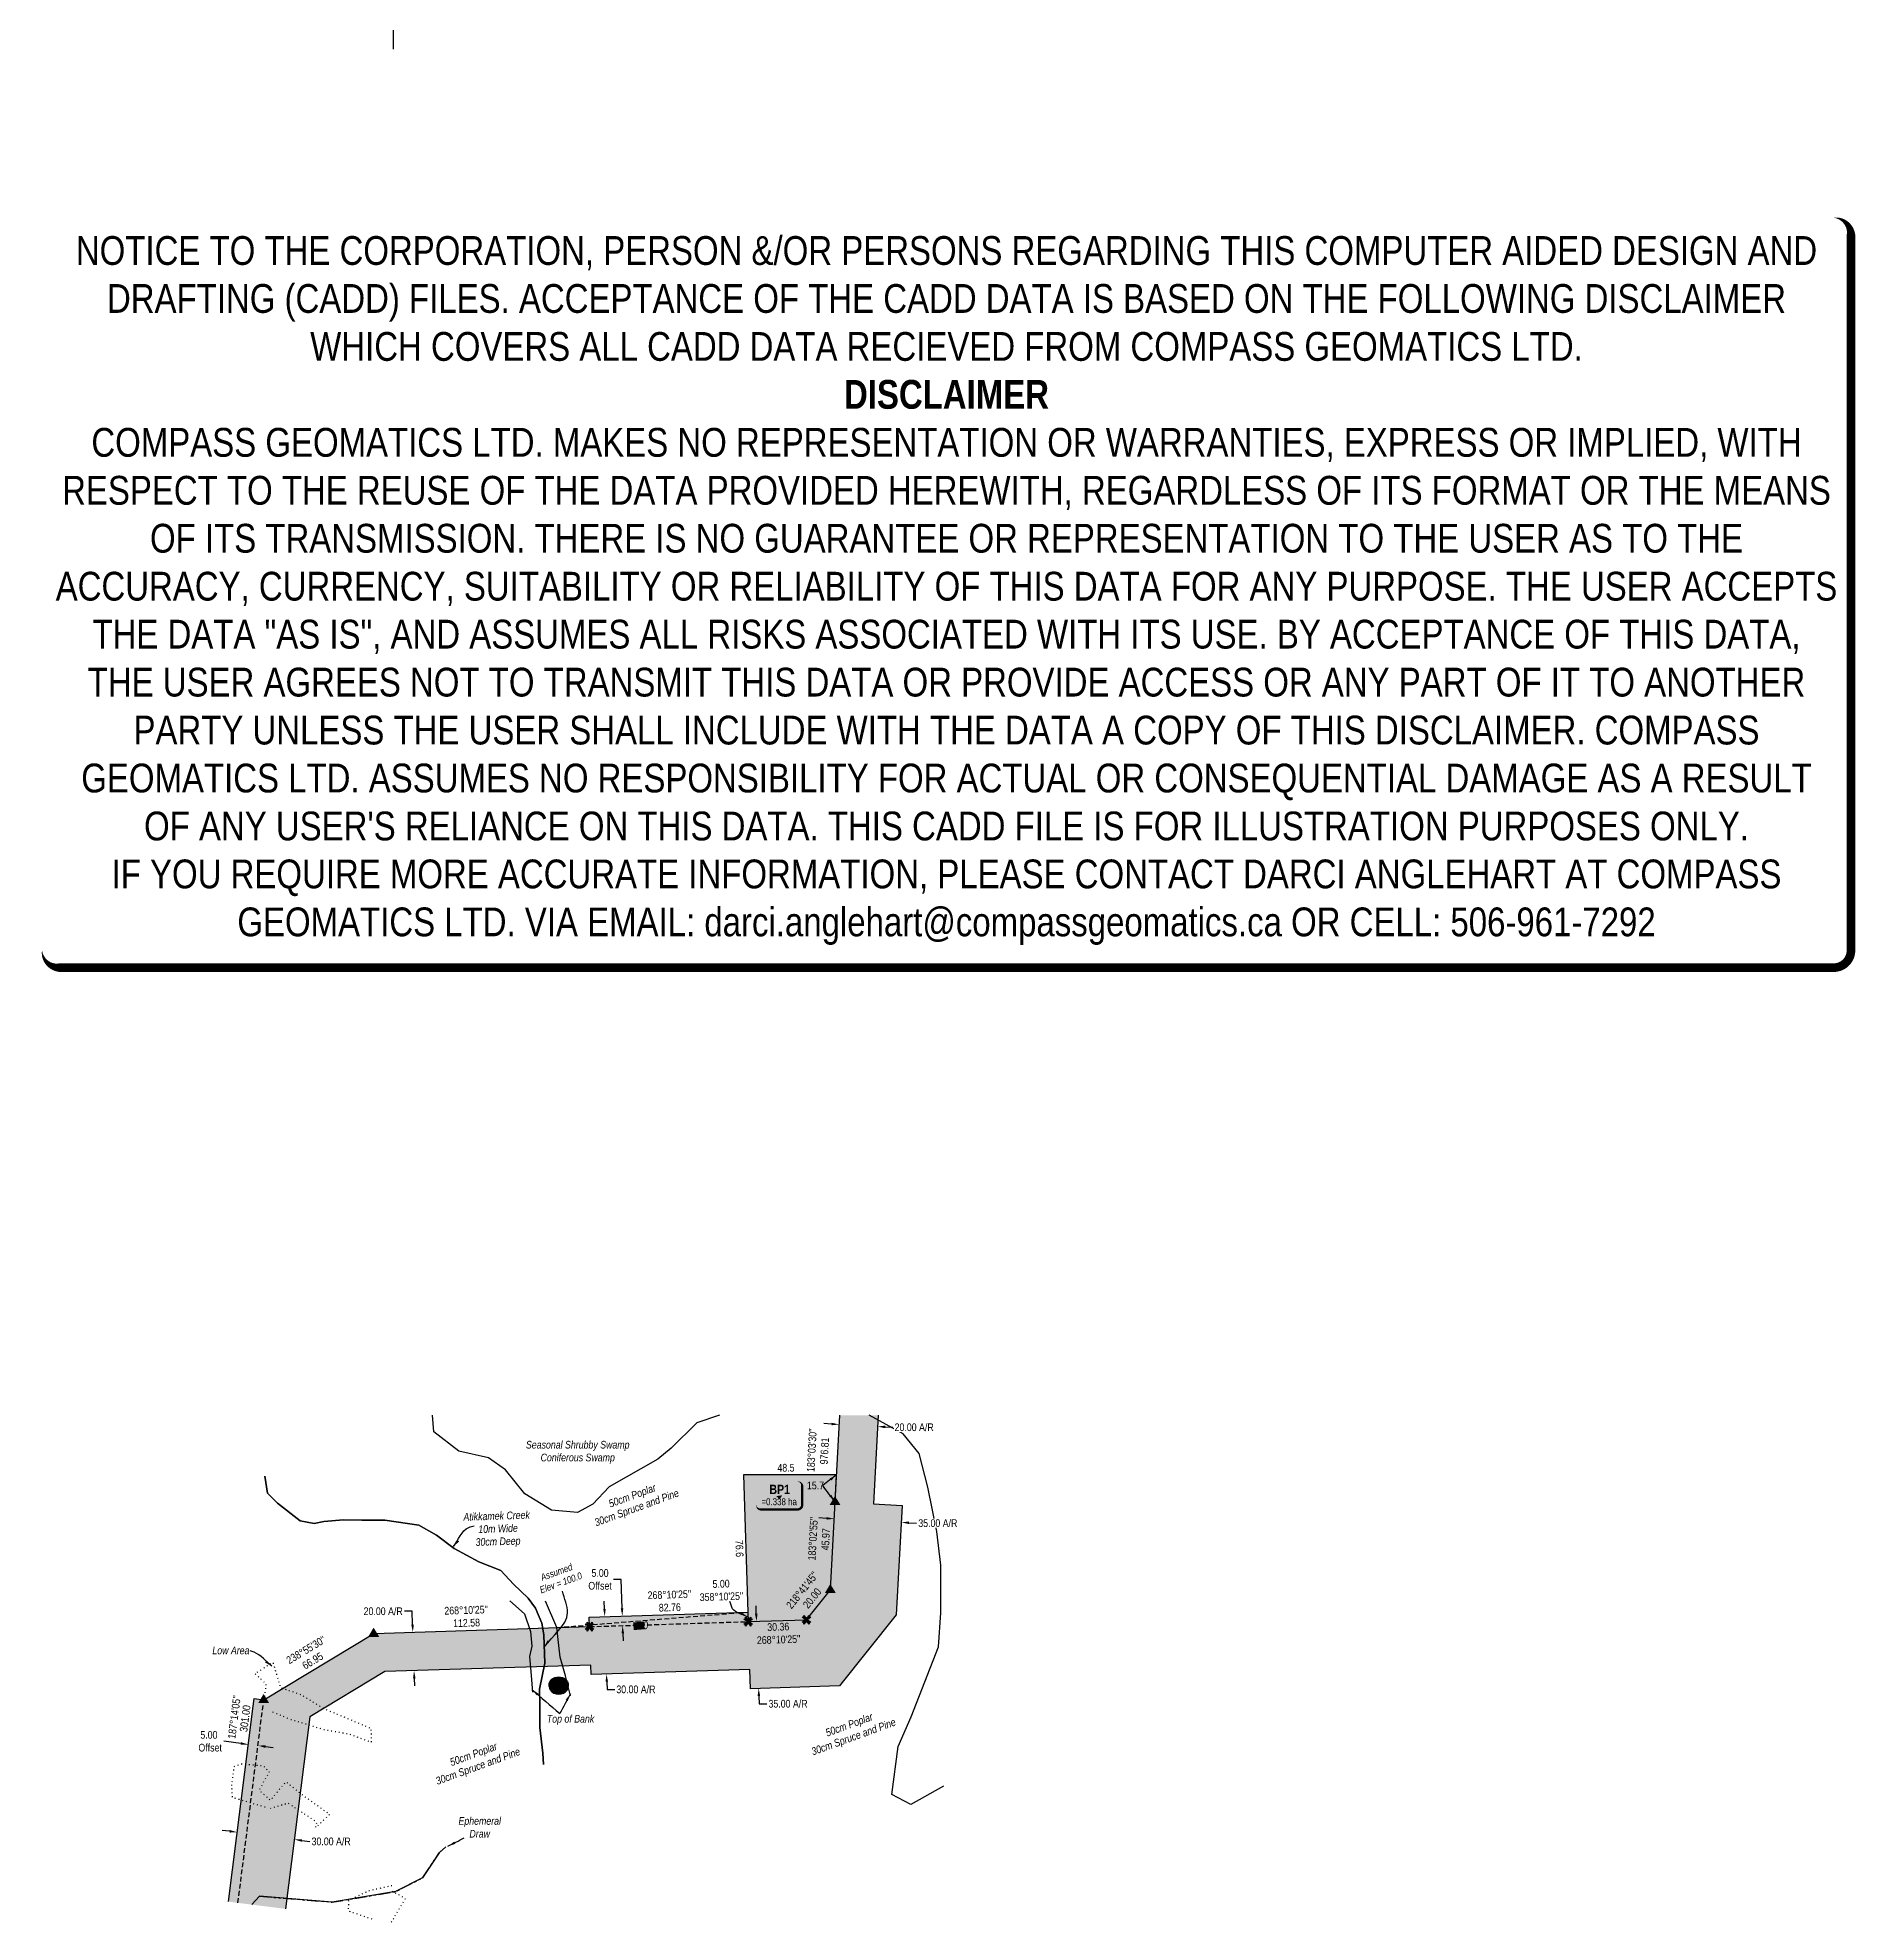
# Model space of a CAD drawing. Extents: x 532499 to 536929, y 6041259 to 6047760.
# Drawn here: x 534561 to 536929, y 6041781 to 6044236 of the extents above; entities that cross this region are included whole.
import ezdxf
from ezdxf.enums import TextEntityAlignment as Align

# ---------------------------------------------------------------- set-up
doc = ezdxf.new("R2010")
doc.units = 0
doc.header["$LTSCALE"] = 5
doc.header["$PDSIZE"] = 0.5
for name, pattern in [('foc-ACCESSROAD', [3.75, 2.5, -1.25]), ('foc-QUARTERLINE', [33, 25, -3, 2, -3]), ('foc-TIELINE', [1.875, 1.25, -0.625]), ('foc-TOPO', [1, 0.2, -0.8]), ('foc-TOPO-ephemeral', [6.25, 3.125, -0.625, 0.625, -0.625, 0.625, -0.625])]:
    doc.linetypes.add(name, pattern=pattern)
doc.layers.get('Defpoints').update_dxf_attribs({"color": 9})
for name, color, linetype in [('C-AR', 13, 'foc-ACCESSROAD'), ('L-BD', 7, 'Continuous'), ('L-MON', 1, 'Continuous'), ('L-QSEC', 8, 'foc-QUARTERLINE'), ('L-TIE', 7, 'foc-TIELINE'), ('P-CROSSINGS', 250, 'Continuous'), ('P-PROPOSED', 10, 'Continuous'), ('P-PROPOSED-H', 21, 'Continuous'), ('P-TEMP-BLOCKS', 250, 'Continuous'), ('P-TEMP-H', 41, 'Continuous'), ('P-TEMP_BORROW PIT', 46, 'Continuous'), ('P-TXT', 4, 'Continuous'), ('T-BUSH-T', 110, 'Continuous'), ('T-DRAW', 143, 'foc-TOPO-ephemeral'), ('T-LOW-AREA', 48, 'foc-TOPO'), ('T-LOW-AREA-T', 48, 'Continuous'), ('T-SLOPE', 48, 'Continuous'), ('T-TIE', 201, 'foc-TIELINE'), ('T-WATER', 160, 'Continuous'), ('T-WATER-T', 170, 'Continuous'), ('WETLAND', 143, 'Continuous'), ('WETLAND-T', 146, 'Continuous')]:
    doc.layers.add(name, color=color, linetype=linetype)
doc.layers.add('DISCLAIMER', color=7, linetype='Continuous', plot=False)
for name, color, linetype, lineweight in [('P-TEMP-T', 46, 'Continuous', 18), ('T-TEXT', 48, 'Continuous', 18), ('T-TIE-T', 201, 'Continuous', 18)]:
    doc.layers.add(name, color=color, linetype=linetype, lineweight=lineweight)
doc.styles.add('80', font='ARIALN.TTF', dxfattribs={"height": 10})
doc.styles.add('80CG', font='ARIALN.TTF', dxfattribs={"height": 10})
doc.styles.add('80L', font='ARIALN.TTF', dxfattribs={"height": 10})
doc.styles.add('80LS', font='ARIALNI.TTF', dxfattribs={"height": 10})
doc.styles.add('BOLD', font='ARIALNB.TTF')
doc.styles.add('Crossing', font='ARIALN.TTF', dxfattribs={"height": 10})
doc.styles.add('foc-LtypeFont', font='ARIALN.TTF', dxfattribs={"height": 7.35})
doc.linetypes.add('foc-TOPO-flowdirection-NOLINE', pattern='A,0,[">",foc-LtypeFont,S=0.3,R=0,X=0,Y=-0.945],-20,[">",foc-LtypeFont,S=0.3,R=0,X=0,Y=-0.945],0', length=20)
doc.dimstyles.new('Compass 5 000', dxfattribs={"dimscale": 5, "dimtxt": 9, "dimasz": 2, "dimexe": 0.2, "dimexo": 0.0625, "dimgap": 0.5, "dimtad": 0, "dimtih": 1, "dimtoh": 1, "dimzin": 0, "dimdsep": 46, "dimtxsty": '80CG', "dimcen": 0.1, "dimse1": 1, "dimse2": 1, "dimclrd": 256, "dimclrt": 256, "dimaunit": 1, "dimadec": 4, "dimazin": 0, "dimtfac": 0.06, "dimtofl": 0, "dimtmove": 0, "dimatfit": 1, "dimfxl": 0.2, "dimtolj": 1, "dimtzin": 0, "dimlwd": -1, "dimarcsym": 0})

# ---------------------------------------------------------------- blocks, each defined once
blk = doc.blocks.new('*U455')
h = blk.add_hatch(color=191)
edge = h.paths.add_edge_path()
edge.add_line((-24, -17.9), (24, -17.9))
edge.add_arc((24, -11.9), 6, 270, 360)
edge.add_line((30, -11.9), (30, 12.5))
edge.add_arc((24, 12.5), 6, 0, 90)
edge.add_line((24, 18.5), (-24, 18.5))
edge.add_arc((-24, 12.5), 6, 90, 180)
edge.add_line((-30, 12.5), (-30, -11.9))
edge.add_arc((-24, -11.9), 6, 180, 270)
at = {"color": 250, "flags": 128}
blk.add_lwpolyline([(-24, -17.9, 3, 3, 0), (24, -17.9, 3, 3, 0.414214), (30, -11.9, 3, 3, 0), (30, 12.5, 3, 0, 0.414214), (24, 18.5, 0, 0, 0), (-24, 18.5, 0, 0, 0.414214), (-30, 12.5, 0, 0, 0), (-30, -11.9, 0, 3, 0.414214)], format="xyseb", close=True, dxfattribs=at)
at = {"flags": 128}
blk.add_lwpolyline([(0.7, -4.9, 0, 7.5, 0), (0, 0, 0, 0, 0)], format="xyseb", dxfattribs=at)
at = {"color": 250}
for tag, p, height, style in [('TEMP_AREA_W1_001', (-9.2, 2.2), 12, 'BOLD'), ('ENTER_TEXT_001', (-30.7, -12.5), 9, '80')]:
    blk.add_attdef(tag, p, '', height=height, dxfattribs=dict(at, style=style))
blk = doc.blocks.new('*D499')
at = {"layer": 'Defpoints', "color": 0, "transparency": 16777216}
for p in [(535249.1, 6042165.3), (535050.1, 6042158.9), (535250.7, 6042115.3)]:
    blk.add_point(p, dxfattribs=at)
at = {"layer": 'P-TXT', "transparency": 16777216}
for p, q in [((535049.2, 6042186.3), (535039.2, 6042186.3)), ((535049.8, 6042168.9), (535049.2, 6042186.3)), ((535052, 6042099), (535052.3, 6042089))]:
    blk.add_line(p, q, dxfattribs=at)
for points in [[(535051.5, 6042169), (535048.1, 6042168.9), (535050.1, 6042158.9)], [(535053.7, 6042099), (535050.4, 6042098.9), (535051.7, 6042109)]]:
    blk.add_solid(points, dxfattribs=at)
at = {"layer": 'P-TXT', "transparency": 16777216, "insert": (535011.5, 6042186.3), "char_height": 10, "attachment_point": 5, "style": '80CG'}
blk.add_mtext('\\A1;20.00 A/R', dxfattribs=at)
blk = doc.blocks.new('*D500')
at = {"layer": 'Defpoints', "color": 0, "transparency": 16777216}
for p in [(535365.8, 6042181.5), (535302.4, 6042104.5), (535368.2, 6042106.6)]:
    blk.add_point(p, dxfattribs=at)
at = {"layer": 'P-TXT', "transparency": 16777216}
for p, q in [((535299.7, 6042189.4), (535299.4, 6042199.4)), ((535302.8, 6042094.5), (535303.1, 6042084.5)), ((535303.1, 6042084.5), (535313.1, 6042084.5))]:
    blk.add_line(p, q, dxfattribs=at)
for points in [[(535301.4, 6042189.4), (535298.1, 6042189.3), (535300.1, 6042179.4)], [(535304.4, 6042094.5), (535301.1, 6042094.4), (535302.4, 6042104.5)]]:
    blk.add_solid(points, dxfattribs=at)
at = {"layer": 'P-TXT', "transparency": 16777216, "insert": (535340.7, 6042084.5), "char_height": 10, "attachment_point": 5, "style": '80CG'}
blk.add_mtext('\\A1;30.00 A/R', dxfattribs=at)
blk = doc.blocks.new('*D501')
at = {"layer": 'Defpoints', "color": 0, "transparency": 16777216}
for p in [(535504, 6042173.4), (535500.6, 6042085.8), (535506.8, 6042086)]:
    blk.add_point(p, dxfattribs=at)
at = {"layer": 'P-TXT', "transparency": 16777216}
for p, q in [((535497.5, 6042183.2), (535497.2, 6042193.2)), ((535500.9, 6042075.8), (535501.2, 6042065.8)), ((535501.2, 6042065.8), (535511.2, 6042065.8))]:
    blk.add_line(p, q, dxfattribs=at)
for points in [[(535499.2, 6042183.2), (535495.8, 6042183.1), (535497.8, 6042173.2)], [(535502.6, 6042075.8), (535499.2, 6042075.7), (535500.6, 6042085.8)]]:
    blk.add_solid(points, dxfattribs=at)
at = {"layer": 'P-TXT', "transparency": 16777216, "insert": (535538.9, 6042065.8), "char_height": 10, "attachment_point": 5, "style": '80CG'}
blk.add_mtext('\\A1;35.00 A/R', dxfattribs=at)
blk = doc.blocks.new('xing2')
h = blk.add_hatch(color=50)
h.dxf.hatch_style = 1
edge = h.paths.add_edge_path()
edge.add_ellipse((0, 0), major_axis=(-12.5, 0), ratio=0.816297, start_angle=0, end_angle=360)
h = blk.add_hatch(color=250)
h.dxf.hatch_style = 1
edge = h.paths.add_edge_path()
edge.add_ellipse((0, -2), major_axis=(-12.5, 0), ratio=0.816297, start_angle=0, end_angle=180)
edge.add_line((12.5, -2), (12.5, 0))
edge.add_ellipse((0, 0), major_axis=(-12.5, 0), ratio=0.816297, start_angle=0, end_angle=180, ccw=False)
edge.add_line((-12.5, 0), (-12.5, -2))
at = {"color": 250}
blk.add_ellipse((0, 0), major_axis=(-12.5, 0), ratio=0.816297, dxfattribs=at)
blk.add_ellipse((0, -2), major_axis=(-12.5, 0), ratio=0.816297, start_param=0, end_param=3.141593, dxfattribs=at)
at = {"color": 250, "style": 'Crossing'}
blk.add_attdef('CROSSING', text='', height=9, dxfattribs=at).set_placement((0.1, 0), align=Align.MIDDLE_CENTER)
at = {"color": 250, "style": 'Crossing', "flags": 1}
for tag, p in [('DESCRIPTION', (0.1, -25.8)), ('OWNER', (0.1, -12.5)), ('LOCATION', (0.1, -39.3)), ('DWG_REF', (0.1, -52.8))]:
    blk.add_attdef(tag, text='', height=9, dxfattribs=at).set_placement(p, align=Align.MIDDLE_CENTER)
blk = doc.blocks.new('TRIA')
blk.add_hatch(color=255).paths.add_polyline_path([(-0.04, 1.52), (-1.47, -0.87), (1.39, -0.87)])
blk = doc.blocks.new('TRIAA')
blk.add_blockref('TRIA', (0, 0))
blk = doc.blocks.new('TRIB')
at = {"color": 1}
blk.add_lwpolyline([(-1.12, -0.67), (-0.04, 1.13), (1.04, -0.67)], close=True, dxfattribs=at)
blk = doc.blocks.new('TRIBB')
blk.add_blockref('TRIB', (0, 0))
blk = doc.blocks.new('TRICC')
for name in ['TRIAA', 'TRIBB']:
    blk.add_blockref(name, (0, 0))
blk = doc.blocks.new('plspike')
blk.add_blockref('TRICC', (0, 0))
blk = doc.blocks.new('TEMP')
h = blk.add_hatch(color=255)
h.dxf.hatch_style = 1
h.paths.add_polyline_path([(0, 0.25), (-0.67, 1.15), (-0.67, 0.67), (-1.15, 0.67), (-0.25, 0), (-1.15, -0.67), (-0.67, -0.67), (-0.67, -1.15), (0, -0.25), (0.67, -1.15), (0.67, -0.67), (1.15, -0.67), (0.25, 0), (1.15, 0.67), (0.67, 0.67), (0.67, 1.15)])
h.paths.add_polyline_path([(0.57, 0.85), (0.57, 0.57), (0.85, 0.57), (0.08, 0), (0.85, -0.57), (0.57, -0.57), (0.57, -0.85), (0, -0.08), (-0.57, -0.85), (-0.57, -0.57), (-0.85, -0.57), (-0.08, 0), (-0.85, 0.57), (-0.57, 0.57), (-0.57, 0.85), (0, 0.08)], flags=16)
h = blk.add_hatch(color=1)
h.dxf.hatch_style = 1
h.paths.add_polyline_path([(0, 0.08), (-0.57, 0.85), (-0.57, 0.57), (-0.85, 0.57), (-0.08, 0), (-0.85, -0.57), (-0.57, -0.57), (-0.57, -0.85), (0, -0.08), (0.57, -0.85), (0.57, -0.57), (0.85, -0.57), (0.08, 0), (0.85, 0.57), (0.57, 0.57), (0.57, 0.85)])
at = {"color": 1}
for p, q in [((-0.08, 0), (0.08, 0)), ((0, 0.08), (0, -0.08))]:
    blk.add_line(p, q, dxfattribs=at)
at = {"color": 255, "flags": 128}
blk.add_lwpolyline([(-0.25, 0), (-1.15, 0.67), (-0.67, 0.67), (-0.67, 1.15), (0, 0.25), (0.67, 1.15), (0.67, 0.67), (1.15, 0.67), (0.25, 0), (1.15, -0.67), (0.67, -0.67), (0.67, -1.15), (0, -0.25), (-0.67, -1.15), (-0.67, -0.67), (-1.15, -0.67)], close=True, dxfattribs=at)
at = {"color": 1, "flags": 128}
blk.add_lwpolyline([(-0.08, 0), (-0.85, 0.57), (-0.57, 0.57), (-0.57, 0.85), (0, 0.08), (0.57, 0.85), (0.57, 0.57), (0.85, 0.57), (0.08, 0), (0.85, -0.57), (0.57, -0.57), (0.57, -0.85), (0, -0.08), (-0.57, -0.85), (-0.57, -0.57), (-0.85, -0.57)], close=True, dxfattribs=at)
blk = doc.blocks.new('*D502')
at = {"layer": 'Defpoints', "color": 0, "transparency": 16777216}
for p in [(535655.5, 6042427), (535604.1, 6042401.3), (535654, 6042398.7)]:
    blk.add_point(p, dxfattribs=at)
at = {"layer": 'P-TXT', "transparency": 16777216}
for p, q in [((535595.6, 6042430.2), (535585.6, 6042430.8)), ((535665.5, 6042426.5), (535675.5, 6042426))]:
    blk.add_line(p, q, dxfattribs=at)
for points in [[(535595.7, 6042431.9), (535595.5, 6042428.6), (535605.6, 6042429.7)], [(535665.6, 6042428.2), (535665.4, 6042424.8), (535655.5, 6042427)]]:
    blk.add_solid(points, dxfattribs=at)
at = {"layer": 'P-TXT', "transparency": 16777216, "insert": (535703.2, 6042426), "char_height": 10, "attachment_point": 5, "style": '80CG', "bg_fill": 3, "box_fill_scale": 1.1, "bg_fill_color": 256, "bg_fill_true_color": 13158600, "bg_fill_transparency": 0}
blk.add_mtext('\\A1;20.00 A/R', dxfattribs=at)
blk = doc.blocks.new('*D520')
at = {"layer": 'Defpoints', "color": 0, "transparency": 16777216}
for p in [(534838.5, 6042032.5), (534912.8, 6042023.1), (534895.8, 6041889)]:
    blk.add_point(p, dxfattribs=at)
at = {"layer": 'P-TXT', "transparency": 16777216}
for p, q in [((534811.5, 6041899.7), (534801.6, 6041900.9)), ((534905.7, 6041887.7), (534916.1, 6041886.4))]:
    blk.add_line(p, q, dxfattribs=at)
for points in [[(534811.7, 6041901.3), (534811.3, 6041898), (534821.4, 6041898.4)], [(534905.9, 6041889.4), (534905.5, 6041886), (534895.8, 6041889)]]:
    blk.add_solid(points, dxfattribs=at)
at = {"layer": 'P-TXT', "transparency": 16777216, "insert": (534943.7, 6041886.4), "char_height": 10, "attachment_point": 5, "style": '80CG'}
blk.add_mtext('\\A1;30.00 A/R', dxfattribs=at)
blk = doc.blocks.new('*D530')
at = {"layer": 'Defpoints', "color": 0, "transparency": 16777216}
for p in [(534836, 6042012.8), (534836.1, 6042014), (534848.5, 6042012.5)]:
    blk.add_point(p, dxfattribs=at)
at = {"layer": 'P-TXT', "transparency": 16777216}
for p, q in [((534826, 6042014.1), (534803.9, 6042016.9)), ((534858.3, 6042010), (534868.2, 6042008.7))]:
    blk.add_line(p, q, dxfattribs=at)
for points in [[(534826.2, 6042015.7), (534825.8, 6042012.4), (534836, 6042012.8)], [(534858.5, 6042011.6), (534858.1, 6042008.3), (534848.3, 6042011.3)]]:
    blk.add_solid(points, dxfattribs=at)
at = {"layer": 'P-TXT', "transparency": 16777216, "insert": (534784.5, 6042016.9), "char_height": 10, "attachment_point": 5, "style": '80CG'}
blk.add_mtext('\\A1;5.00\\P Offset', dxfattribs=at)
blk = doc.blocks.new('*D531')
at = {"layer": 'Defpoints', "color": 0, "transparency": 16777216}
for p in [(535321.5, 6042180.1), (535321.9, 6042167.6), (535323, 6042180.1)]:
    blk.add_point(p, dxfattribs=at)
at = {"layer": 'P-TXT', "transparency": 16777216}
for p, q in [((535321.4, 6042227.8), (535311.4, 6042227.8)), ((535322.6, 6042190.1), (535321.4, 6042227.8)), ((535323.7, 6042157.6), (535324, 6042147.6))]:
    blk.add_line(p, q, dxfattribs=at)
for points in [[(535324.3, 6042190.2), (535321, 6042190.1), (535323, 6042180.1)], [(535325.3, 6042157.7), (535322, 6042157.6), (535323.4, 6042167.6)]]:
    blk.add_solid(points, dxfattribs=at)
at = {"layer": 'P-TXT', "transparency": 16777216, "insert": (535294, 6042227.8), "char_height": 10, "attachment_point": 5, "style": '80CG'}
blk.add_mtext('\\A1;5.00 \\POffset', dxfattribs=at)
blk = doc.blocks.new('*D532')
at = {"layer": 'Defpoints', "color": 0, "transparency": 16777216}
for p in [(535599.1, 6042307.1), (535686.4, 6042302.5), (535686.4, 6042302.1)]:
    blk.add_point(p, dxfattribs=at)
at = {"layer": 'P-TXT', "transparency": 16777216}
for p, q in [((535589.1, 6042307.3), (535579.1, 6042307.9)), ((535696.4, 6042301.6), (535706.3, 6042301.1))]:
    blk.add_line(p, q, dxfattribs=at)
for points in [[(535589.1, 6042309), (535589, 6042305.7), (535599, 6042306.8)], [(535696.4, 6042303.3), (535696.3, 6042300), (535686.4, 6042302.1)]]:
    blk.add_solid(points, dxfattribs=at)
at = {"layer": 'P-TXT', "transparency": 16777216, "insert": (535734, 6042301.1), "char_height": 10, "attachment_point": 5, "style": '80CG', "bg_fill": 3, "box_fill_scale": 1.1, "bg_fill_color": 256, "bg_fill_true_color": 13158600, "bg_fill_transparency": 0}
blk.add_mtext('\\A1;35.00 A/R', dxfattribs=at)
blk = doc.blocks.new('Disclaimer_Legal')
at = {"layer": 'DISCLAIMER', "color": 254, "flags": 128}
blk.add_lwpolyline([(-3612.9, -1104.6, 37.5, 37.5, 0), (4096.1, -1104.6, 37.5, 37.5, 0.414214), (4171.1, -1029.6, 37.5, 37.5, 0), (4171.1, 2078.7, 37.5, 0, 0.414214), (4096.1, 2153.7, 0, 0, 0), (-3612.9, 2153.7, 0, 0, 0.414214), (-3687.9, 2078.7, 0, 0, 0), (-3687.9, -1029.6, 0, 37.5, 0.414214)], format="xyseb", close=True, dxfattribs=at)
at = {"layer": 'DISCLAIMER', "color": 254, "insert": (241.6, 533.9), "char_height": 125, "width": 7717.568, "attachment_point": 5, "style": '80'}
blk.add_mtext('NOTICE TO THE CORPORATION, PERSON &/OR PERSONS REGARDING THIS COMPUTER AIDED DESIGN AND DRAFTING (CADD) FILES. ACCEPTANCE OF THE CADD DATA IS BASED ON THE FOLLOWING DISCLAIMER WHICH COVERS ALL CADD DATA RECIEVED FROM COMPASS GEOMATICS LTD.\\P{\\fArial Narrow|b1|i0|c0|p34;DISCLAIMER}\\PCOMPASS GEOMATICS LTD. MAKES NO REPRESENTATION OR WARRANTIES, EXPRESS OR IMPLIED, WITH RESPECT TO THE REUSE OF THE DATA PROVIDED HEREWITH, REGARDLESS OF ITS FORMAT OR THE MEANS OF ITS TRANSMISSION. THERE IS NO GUARANTEE OR REPRESENTATION TO THE USER AS TO THE ACCURACY, CURRENCY, SUITABILITY OR RELIABILITY OF THIS DATA FOR ANY PURPOSE. THE USER ACCEPTS THE DATA "AS IS", AND ASSUMES ALL RISKS ASSOCIATED WITH ITS USE. BY ACCEPTANCE OF THIS DATA, THE USER AGREES NOT TO TRANSMIT THIS DATA OR PROVIDE ACCESS OR ANY PART OF IT TO ANOTHER PARTY UNLESS THE USER SHALL INCLUDE WITH THE DATA A COPY OF THIS DISCLAIMER. COMPASS GEOMATICS LTD. ASSUMES NO RESPONSIBILITY FOR ACTUAL OR CONSEQUENTIAL DAMAGE AS A RESULT OF ANY USER\'S RELIANCE ON THIS DATA. THIS CADD FILE IS FOR ILLUSTRATION PURPOSES ONLY.\\PIF YOU REQUIRE MORE ACCURATE INFORMATION, PLEASE CONTACT DARCI ANGLEHART AT COMPASS GEOMATICS LTD. VIA EMAIL: darci.anglehart@compassgeomatics.ca OR CELL: 506-961-7292', dxfattribs=at)

msp = doc.modelspace()

# ---------------------------------------------------------------- hatches: boundary and pattern name
at = {"layer": 'P-PROPOSED-H'}
h = msp.add_hatch(color=256, dxfattribs=at)
h.dxf.hatch_style = 1
h.paths.add_polyline_path([(534809.948, 6041808.002), (534884.313, 6041798.563), (534916.086, 6042048.849), (535013.827, 6042107.753), (535281.953, 6042116.302), (535282.351, 6042103.814), (535489.028, 6042110.404), (535489.824, 6042085.43), (535605.908, 6042089.131), (535679.946, 6042181.511), (535687.552, 6042324.304), (535650.125, 6042326.298), (535656.286, 6042441.663), (535606.24, 6042441.663), (535600.221, 6042328.956), (535594.111, 6042214.254), (535562.858, 6042175.258), (535487.037, 6042172.84), (535486.639, 6042185.328), (535279.962, 6042178.738), (535280.36, 6042166.251), (534999.201, 6042157.286), (534855.921, 6042070.939), (534843.527, 6042072.512)])
at = {"layer": 'P-TEMP-H'}
h = msp.add_hatch(color=256, dxfattribs=at)
h.dxf.hatch_style = 1
h.paths.add_polyline_path([(535486.639, 6042185.328), (535487.037, 6042172.84), (535562.858, 6042175.258), (535594.111, 6042214.254), (535600.221, 6042328.956), (535602.138, 6042364.144), (535480.937, 6042364.144)])

# ---------------------------------------------------------------- linework, layer by layer
at = {"layer": 'L-QSEC'}
msp.add_line((535024.846, 6044221.553), (535024.069, 6044322.034), dxfattribs=at)
at = {"layer": 'L-TIE'}
msp.add_line((534822.345, 6041806.429), (534855.921, 6042070.939), dxfattribs=at)
at = {"layer": 'L-TIE', "flags": 128}
msp.add_lwpolyline([(535280.36, 6042166.251), (535487.049, 6042172.841)], dxfattribs=at)
at = {"layer": 'P-PROPOSED', "flags": 128}
for points in [[(534809.948, 6041808.002), (534842.281, 6042062.72), (534843.527, 6042072.512), (534855.921, 6042070.939), (534999.198, 6042157.286), (535280.36, 6042166.251), (535279.962, 6042178.738), (535486.651, 6042185.328), (535487.049, 6042172.841), (535562.871, 6042175.258), (535594.108, 6042214.254), (535600.218, 6042328.956), (535606.24, 6042441.663)], [(535656.286, 6042441.663), (535650.122, 6042326.304), (535687.549, 6042324.304), (535679.944, 6042181.523), (535605.934, 6042089.132), (535489.836, 6042085.43), (535489.039, 6042110.405), (535282.351, 6042103.815), (535281.953, 6042116.302), (535013.824, 6042107.753), (534916.083, 6042048.849), (534884.312, 6041798.563)]]:
    msp.add_lwpolyline(points, dxfattribs=at)
at = {"layer": 'P-TEMP_BORROW PIT', "flags": 128}
msp.add_lwpolyline([(535486.639, 6042185.328), (535487.037, 6042172.84), (535562.858, 6042175.258), (535594.111, 6042214.254), (535600.221, 6042328.956), (535602.138, 6042364.144), (535480.937, 6042364.144), (535486.639, 6042185.328)], dxfattribs=at)
at = {"layer": 'T-DRAW', "flags": 128}
for points in [[(534850.253, 6041815.096), (534945.254, 6041807.375), (535027.582, 6041820.996), (535062.79, 6041838.916), (535084.422, 6041871.49), (535092.912, 6041879.282)], [(534840.521, 6041804.122), (534850.256, 6041815.096)]]:
    msp.add_lwpolyline(points, dxfattribs=at)
at = {"layer": 'T-DRAW', "linetype": 'foc-TOPO-flowdirection-NOLINE', "flags": 128}
for points in [[(535092.912, 6041879.282), (535084.422, 6041871.49), (535062.79, 6041838.916), (535027.582, 6041820.996), (534945.254, 6041807.375), (534850.253, 6041815.096)], [(534850.256, 6041815.096), (534840.521, 6041804.122)]]:
    msp.add_lwpolyline(points, dxfattribs=at)
at = {"layer": 'T-LOW-AREA', "flags": 128}
for points in [[(534856.491, 6042070.199), (534859.331, 6042091.356), (534844.531, 6042105.136), (534867.769, 6042119.834), (534877.749, 6042086.951), (534902.831, 6042078.591), (534933.766, 6042059.741), (534995.549, 6042033.826), (534996.006, 6042015.376), (534967.189, 6042026.104), (534934.934, 6042031.661), (534891.806, 6042044.976), (534867.821, 6042054.766)], [(534857.736, 6041930.924), (534815.233, 6041943.601), (534814.246, 6041959.296), (534817.498, 6041984.049), (534826.058, 6041987.689), (534855.313, 6041985.144), (534863.098, 6041976.974), (534849.836, 6041953.299), (534864.623, 6041940.149), (534884.806, 6041964.321), (534902.031, 6041950.096), (534941.721, 6041921.751), (534923.573, 6041904.431), (534925.091, 6041911.531), (534887.868, 6041936.139), (534864.513, 6041929.379)], [(535022.978, 6041828.674), (534993.278, 6041822.181), (534966.276, 6041809.296), (534965.918, 6041796.154), (534997.583, 6041785.201), (534997.519, 6041784.192)], [(535022.086, 6041781.074), (535040.631, 6041812.159), (535021.801, 6041822.134)]]:
    msp.add_lwpolyline(points, dxfattribs=at)
at = {"layer": 'T-SLOPE', "flags": 128}
for points in [[(535176.416, 6042200.119), (535195.394, 6042182.939), (535203.281, 6042160.114), (535205.284, 6042140.981), (535201.974, 6042127.184), (535204.116, 6042102.679), (535205.836, 6042080.816)], [(535255.509, 6042076.341), (535249.034, 6042102.151), (535241.849, 6042126.441), (535240.389, 6042141.879), (535237.584, 6042165.141), (535222.884, 6042199.651)]]:
    msp.add_lwpolyline(points, dxfattribs=at)
at = {"layer": 'T-TIE'}
msp.add_line((535237.584, 6042165.141), (535486.639, 6042185.328), dxfattribs=at)
at = {"layer": 'T-WATER', "linetype": 'foc-TOPO-flowdirection-NOLINE', "flags": 128}
msp.add_lwpolyline([(535220.165, 6041986.841), (535219.419, 6042001.461), (535215.356, 6042034.799), (535215.661, 6042066.521), (535215.124, 6042084.899), (535221.909, 6042118.791), (535220.729, 6042155.644), (535218.344, 6042170.951), (535209.991, 6042190.141), (535200.466, 6042203.579), (535181.384, 6042221.484), (535164.841, 6042239.376), (535135.896, 6042250.836), (535104.169, 6042267.941), (535080.764, 6042285.636), (535058.044, 6042298.339), (535013.714, 6042305.039), (534983.824, 6042304.834), (534959.639, 6042305.386), (534934.274, 6042303.309), (534921.626, 6042300.804), (534903.509, 6042304.199), (534873.776, 6042326.959), (534860.889, 6042339.979), (534857.327, 6042362.508)], dxfattribs=at)
at = {"layer": 'T-WATER'}
msp.add_lwpolyline([(534857.327, 6042362.508), (534860.889, 6042339.979), (534873.776, 6042326.959), (534903.509, 6042304.199), (534921.626, 6042300.804), (534934.274, 6042303.309), (534959.639, 6042305.386), (534983.824, 6042304.834), (535013.714, 6042305.039), (535058.044, 6042298.339), (535080.764, 6042285.636), (535104.169, 6042267.941), (535135.896, 6042250.836), (535164.841, 6042239.376), (535181.384, 6042221.484), (535200.466, 6042203.579), (535209.991, 6042190.141), (535218.344, 6042170.951), (535220.729, 6042155.644), (535221.909, 6042118.791), (535215.124, 6042084.899), (535215.661, 6042066.521), (535215.356, 6042034.799), (535219.419, 6042001.461), (535220.165, 6041986.841)], dxfattribs=at)
at = {"layer": 'WETLAND'}
for points in [[(535449.806, 6042441.663), (535419.898, 6042431.838), (535386.749, 6042398.812), (535369.116, 6042384.274), (535305.969, 6042348.389), (535284.557, 6042325.723), (535264.806, 6042315.135), (535230.631, 6042318.173), (535195.943, 6042339.244), (535170.988, 6042370.618), (535148.492, 6042386.02), (535110.139, 6042394.955), (535077.341, 6042420.09), (535075.896, 6042441.663)], [(535741.363, 6041958.262), (535698.733, 6041934.455), (535674.291, 6041947.796), (535682.542, 6042010.192), (535699.492, 6042048.774), (535734.996, 6042140.018), (535737.749, 6042184.211), (535737.986, 6042246.379), (535732.725, 6042290.344), (535721.055, 6042348.164), (535709.783, 6042391.958), (535689.007, 6042417.435), (535644.406, 6042441.663)]]:
    msp.add_lwpolyline(points, dxfattribs=at)

# ---------------------------------------------------------------- block references
at = {"layer": 'C-AR', "color": 6, "xscale": 0.2998464, "yscale": 0.2998464, "zscale": 0.2998464}
msp.add_blockref('Disclaimer_Legal', (535672.864, 6043356.078), dxfattribs=at)
at = {"layer": 'L-MON', "xscale": 4.997439999999915, "yscale": 4.997439999999915, "zscale": 4.997439999999915}
for p in [(535594.111, 6042214.254), (534999.201, 6042157.286), (534855.921, 6042070.939)]:
    msp.add_blockref('plspike', p, dxfattribs=at)
at = {"layer": 'L-MON', "color": 5, "xscale": 4.997439999999915, "yscale": 4.997439999999915, "zscale": 4.997439999999915}
for p in [(535280.36, 6042166.251), (535487.037, 6042172.84), (535562.858, 6042175.258)]:
    msp.add_blockref('TEMP', p, dxfattribs=at)
at = {"layer": 'P-CROSSINGS', "xscale": 0.999488, "yscale": 0.999488, "zscale": 0.999488}
msp.add_blockref('xing2', (535240.15, 6042090.557), dxfattribs=at).add_auto_attribs({'CROSSING': 'X8'})
at = {"layer": 'P-TEMP-BLOCKS', "color": 3}
ref = msp.add_blockref('*U455', (535527.387, 6042336.881), dxfattribs=dict(at, xscale=0.999488, yscale=0.999488, zscale=0.999488))
ref.add_attrib('TEMP_AREA_W1_001', 'BP1', (535514.644, 6042339.124), dxfattribs={"layer": '0', "color": 250, "height": 11.9939, "style": 'BOLD'})
ref.add_attrib('ENTER_TEXT_001', '=0.338 ha', (535504.263, 6042324.534), dxfattribs={"layer": '0', "color": 250, "height": 8.9954, "style": '80'})

# ---------------------------------------------------------------- texts
at = {"layer": 'L-BD', "color": 5, "style": '80L'}
for s, height, p in [("187°14'05''", 9.99488, (534817.507, 6042048.431)), ('301.00', 9.9949, (534831.636, 6042046.637))]:
    msp.add_text(s, height=height, rotation=82.7657, dxfattribs=at).set_placement(p, align=Align.MIDDLE)
at = {"layer": 'L-BD', "color": 5, "char_height": 9.99488, "attachment_point": 2, "style": '80L', "bg_fill": 1, "box_fill_scale": 1, "bg_fill_color": 41, "bg_fill_transparency": 0}
for s, insert, width, rotation in [("183°02'55''\\P45.97 ", (535566.278, 6042281.237), 68.58557, 86.950837), ("218°41'45''\\P20.00 ", (535553.32, 6042216.908), 56.27854, 51.289464)]:
    msp.add_mtext(s, dxfattribs=dict(at, insert=insert, width=width, rotation=rotation))
at = {"layer": 'L-BD', "insert": (535205.058, 6042230.473), "char_height": 8.99539, "attachment_point": 1, "rotation": 20, "style": '80L'}
msp.add_mtext_dynamic_manual_height_columns('\\pi11.237;{\\fArial Narrow|b0|i1|c0|p34;Assumed\\P\\pi4.3735;Elev = 100.0}', width=65.93472, gutter_width=44.977, heights=[0], dxfattribs=at)
at = {"layer": 'L-BD', "color": 5, "char_height": 9.99488, "attachment_point": 2, "style": '80L'}
for s, insert, width, rotation in [("268°10'25'' 82.76", (535384.183, 6042212.981), 56.27854, 1.8262), ("5.00 358°10'25''", (535451.508, 6042227.102), 56.27854, 1.8262), ("268°10'25'' 112.58", (535119.401, 6042192.82), 60.73816, 1.8262), ("30.36\\P268°10'25'' ", (535525.985, 6042171.053), 33.7224, 1.8262), ("238°55'30'' 66.95", (534908.41, 6042140.31), 56.27854, 31.0752)]:
    msp.add_mtext(s, dxfattribs=dict(at, insert=insert, width=width, rotation=rotation))
at = {"layer": 'P-TEMP-T', "insert": (535525.051, 6042378.3), "char_height": 9.9949, "attachment_point": 1, "style": '80L'}
msp.add_mtext_dynamic_manual_height_columns('48.5', width=14.72407, gutter_width=50, heights=[0], dxfattribs=at)
at = {"layer": 'P-TEMP-T', "insert": (535480.276, 6042279.426), "char_height": 9.9949, "attachment_point": 1, "rotation": 271.826208, "style": '80L'}
msp.add_mtext_dynamic_manual_height_columns('76.6', width=7.26647, gutter_width=50, heights=[0], dxfattribs=at)
at = {"layer": 'T-BUSH-T', "char_height": 9.99488, "width": 121.29113, "attachment_point": 2, "rotation": 20, "style": '80LS'}
for insert in [(535334.217, 6042341.699), (535616.743, 6042043.273), (535127.408, 6042004.882)]:
    msp.add_mtext('50cm Poplar\\P30cm Spruce and Pine', dxfattribs=dict(at, insert=insert))
at = {"layer": 'T-LOW-AREA-T', "insert": (534788.963, 6042140.26), "char_height": 9.99488, "attachment_point": 1, "style": '80L'}
msp.add_mtext_dynamic_manual_height_columns('{\\fArial Narrow|b0|i1|c0|p34;Low Area}', width=49.02438, gutter_width=50, heights=[0], dxfattribs=at)
at = {"layer": 'T-TEXT', "insert": (535224.688, 6042051.198), "char_height": 9.99488, "attachment_point": 1, "style": '80L'}
msp.add_mtext_dynamic_manual_height_columns('{\\fArial Narrow|b0|i1|c0|p34;Top of Bank}', width=64.60272, gutter_width=50, heights=[0], dxfattribs=at)
at = {"layer": 'T-TIE-T', "insert": (535563.515, 6042355.222), "char_height": 9.9949, "attachment_point": 1, "style": '80L'}
msp.add_mtext_dynamic_manual_height_columns('15.7', width=11.62564, gutter_width=50, heights=[0], dxfattribs=at)
at = {"layer": 'T-TIE-T', "insert": (535337.124, 6042171.759), "char_height": 9.99488, "attachment_point": 1, "rotation": 4.63382, "style": '80L', "bg_fill": 1, "box_fill_scale": 1, "bg_fill_color": 21, "bg_fill_transparency": 0}
msp.add_mtext_dynamic_manual_height_columns('{\\fArial Narrow|b0|i1|c0|p34;100}', width=14.14899, gutter_width=50, heights=[0], dxfattribs=at)
at = {"layer": 'T-WATER-T', "insert": (535115.017, 6042314.194), "char_height": 9.99488, "attachment_point": 1, "rotation": 1.826208, "style": '80L'}
msp.add_mtext_dynamic_manual_height_columns('\\pi0.86809;{\\fArial Narrow|b0|i1|c0|p34;Atikkamek Creek\\P\\pi19.661;10m Wide\\P\\pi15.601;30cm Deep}', width=88.88116, gutter_width=47.5, heights=[0], dxfattribs=at)
at = {"layer": 'T-WATER-T', "insert": (535119.469, 6041918.144), "char_height": 9.99488, "attachment_point": 1, "style": '80L'}
msp.add_mtext_dynamic_manual_height_columns('\\pi-9.8651;{\\fArial Narrow|b0|i1|c0|p34;Ephemeral \\P\\pi4.3943;Draw}', width=35.56888, gutter_width=50, heights=[0], dxfattribs=at)
at = {"layer": 'WETLAND-T', "insert": (535264.926, 6042408.324), "char_height": 9.99488, "width": 134.78539, "attachment_point": 2, "style": '80LS'}
msp.add_mtext('Seasonal Shrubby Swamp\\PConiferous Swamp', dxfattribs=at)

# ---------------------------------------------------------------- dimensions: what is measured, and where the dimension line sits
at = {"layer": 'P-TXT'}
for base, p1, p2, angle, text, picture, middle in [((535322.954, 6042180.109), (535321.899, 6042167.575), (535321.5, 6042180.062), 91.826208, '5.00 \\POffset', '*D531', (535293.97, 6042227.84)), ((535050.116, 6042158.91), (535250.704, 6042115.305), (535249.111, 6042165.254), 91.826208, '20.00 A/R', '*D499', (535011.505, 6042186.348)), ((535302.445, 6042104.455), (535365.818, 6042181.475), (535368.207, 6042106.552), 271.826208, '30.00 A/R', '*D500', (535340.749, 6042084.465)), ((535500.596, 6042085.773), (535504.003, 6042173.381), (535506.79, 6042085.971), 271.826208, '35.00 A/R', '*D501', (535538.901, 6042065.783)), ((534835.95, 6042012.824), (534848.498, 6042012.461), (534836.104, 6042014.035), 172.76566, '5.00\\P Offset', '*D530', (534784.536, 6042016.894))]:
    dim = msp.add_linear_dim(base=base, p1=p1, p2=p2, angle=angle, text=text, dimstyle='Compass 5 000', dxfattribs=at)
    dim.commit()
    dim.dimension.update_dxf_attribs({"geometry": picture, "text_midpoint": middle, "dimtype": 161})
at = {"layer": 'P-TXT', "color": 6}
dim = msp.add_linear_dim(base=(534895.79, 6041888.959), p1=(534838.451, 6042032.527), p2=(534912.816, 6042023.087), angle=352.76566, text='30.00 A/R', dimstyle='Compass 5 000', dxfattribs=at)
dim.commit()
dim.dimension.update_dxf_attribs({"geometry": '*D520', "text_midpoint": (534943.746, 6041886.384), "dimtype": 161})

# ---------------------------------------------------------------- leaders
at = {"layer": 'L-BD', "path_type": 1}
msp.add_leader([(535221.25, 6042139.354), (535251.704, 6042184.252), (535245.036, 6042212.394)], dimstyle='Compass 5 000', override={"dimgap": 0.5, "dimtad": 0}, dxfattribs=at)
at = {"layer": 'L-BD', "color": 5, "path_type": 1}
msp.add_leader([(535486.481, 6042178.63), (535466.689, 6042189.611), (535463.239, 6042199.231)], dimstyle='Compass 5 000', override={"dimgap": 0.5, "dimtad": 0}, dxfattribs=at)
at = {"layer": 'T-LOW-AREA-T', "path_type": 1}
msp.add_leader([(534866.571, 6042114.672), (534843.261, 6042133.055), (534838.343, 6042134.81)], dimstyle='Compass 5 000', override={"dimgap": 0.5, "dimtad": 0}, dxfattribs=at)
at = {"layer": 'T-TEXT', "path_type": 1}
for points in [[(535205.223, 6042084.318), (535241.405, 6042053.16)], [(535255.321, 6042078.754), (535241.405, 6042053.16)]]:
    msp.add_leader(points, dimstyle='Compass 5 000', override={"dimgap": 0.5, "dimtad": 0}, dxfattribs=at)
at = {"layer": 'T-TIE-T', "path_type": 1}
msp.add_leader([(535600.221, 6042328.956), (535584.014, 6042350.001)], dimstyle='Compass 5 000', override={"dimgap": 0.5, "dimtad": 0}, dxfattribs=at)
at = {"layer": 'T-WATER-T', "path_type": 1}
for points in [[(535102.962, 6042270.542), (535122.989, 6042295.566), (535129.851, 6042297.605)], [(535095.792, 6041880.129), (535116.923, 6041891.051)]]:
    msp.add_leader(points, dimstyle='Compass 5 000', override={"dimgap": 0.5, "dimtad": 0}, dxfattribs=at)

# ---------------------------------------------------------------- next in the draw order: texts
at = {"layer": 'L-BD', "color": 5, "insert": (535564.788, 6042396.377), "char_height": 9.99488, "width": 27.61089, "attachment_point": 2, "rotation": 86.9414, "style": '80L', "bg_fill": 3, "box_fill_scale": 1.15, "bg_fill_color": 256, "bg_fill_true_color": 256, "bg_fill_transparency": 0}
msp.add_mtext("183°03'30''\\P976.81", dxfattribs=at)

# ---------------------------------------------------------------- next in the draw order: dimensions: what is measured, and where the dimension line sits
at = {"layer": 'P-TXT'}
dim = msp.add_linear_dim(base=(535686.372, 6042302.147), p1=(535599.059, 6042307.139), p2=(535686.39, 6042302.487), angle=356.950837, text='35.00 A/R', dimstyle='Compass 5 000', override={"dimtfill": 1}, dxfattribs=at)
dim.commit()
dim.dimension.update_dxf_attribs({"geometry": '*D532', "text_midpoint": (535734.011, 6042301.083), "dimtype": 161})

# ---------------------------------------------------------------- next in the draw order: block references
at = {"layer": 'L-MON', "xscale": 4.997439999999915, "yscale": 4.997439999999915, "zscale": 4.997439999999915}
msp.add_blockref('plspike', (535600.221, 6042328.956), dxfattribs=at)

# ---------------------------------------------------------------- next in the draw order: dimensions: what is measured, and where the dimension line sits
at = {"layer": 'P-TXT', "color": 5}
dim = msp.add_linear_dim(base=(535655.508, 6042427.046), p1=(535604.088, 6042401.317), p2=(535653.991, 6042398.651), angle=356.941427, text='20.00 A/R', dimstyle='Compass 5 000', override={"dimtfill": 1}, dxfattribs=at)
dim.commit()
dim.dimension.update_dxf_attribs({"geometry": '*D502', "text_midpoint": (535703.215, 6042425.979), "dimtype": 161})

# ---------------------------------------------------------------- next in the draw order: leaders
at = {"layer": 'T-TIE-T', "path_type": 1}
msp.add_leader([(535602.138, 6042364.144), (535584.014, 6042350.001)], dimstyle='Compass 5 000', override={"dimgap": 0.5, "dimtad": 0}, dxfattribs=at)

doc.saveas('drawing.dxf')
